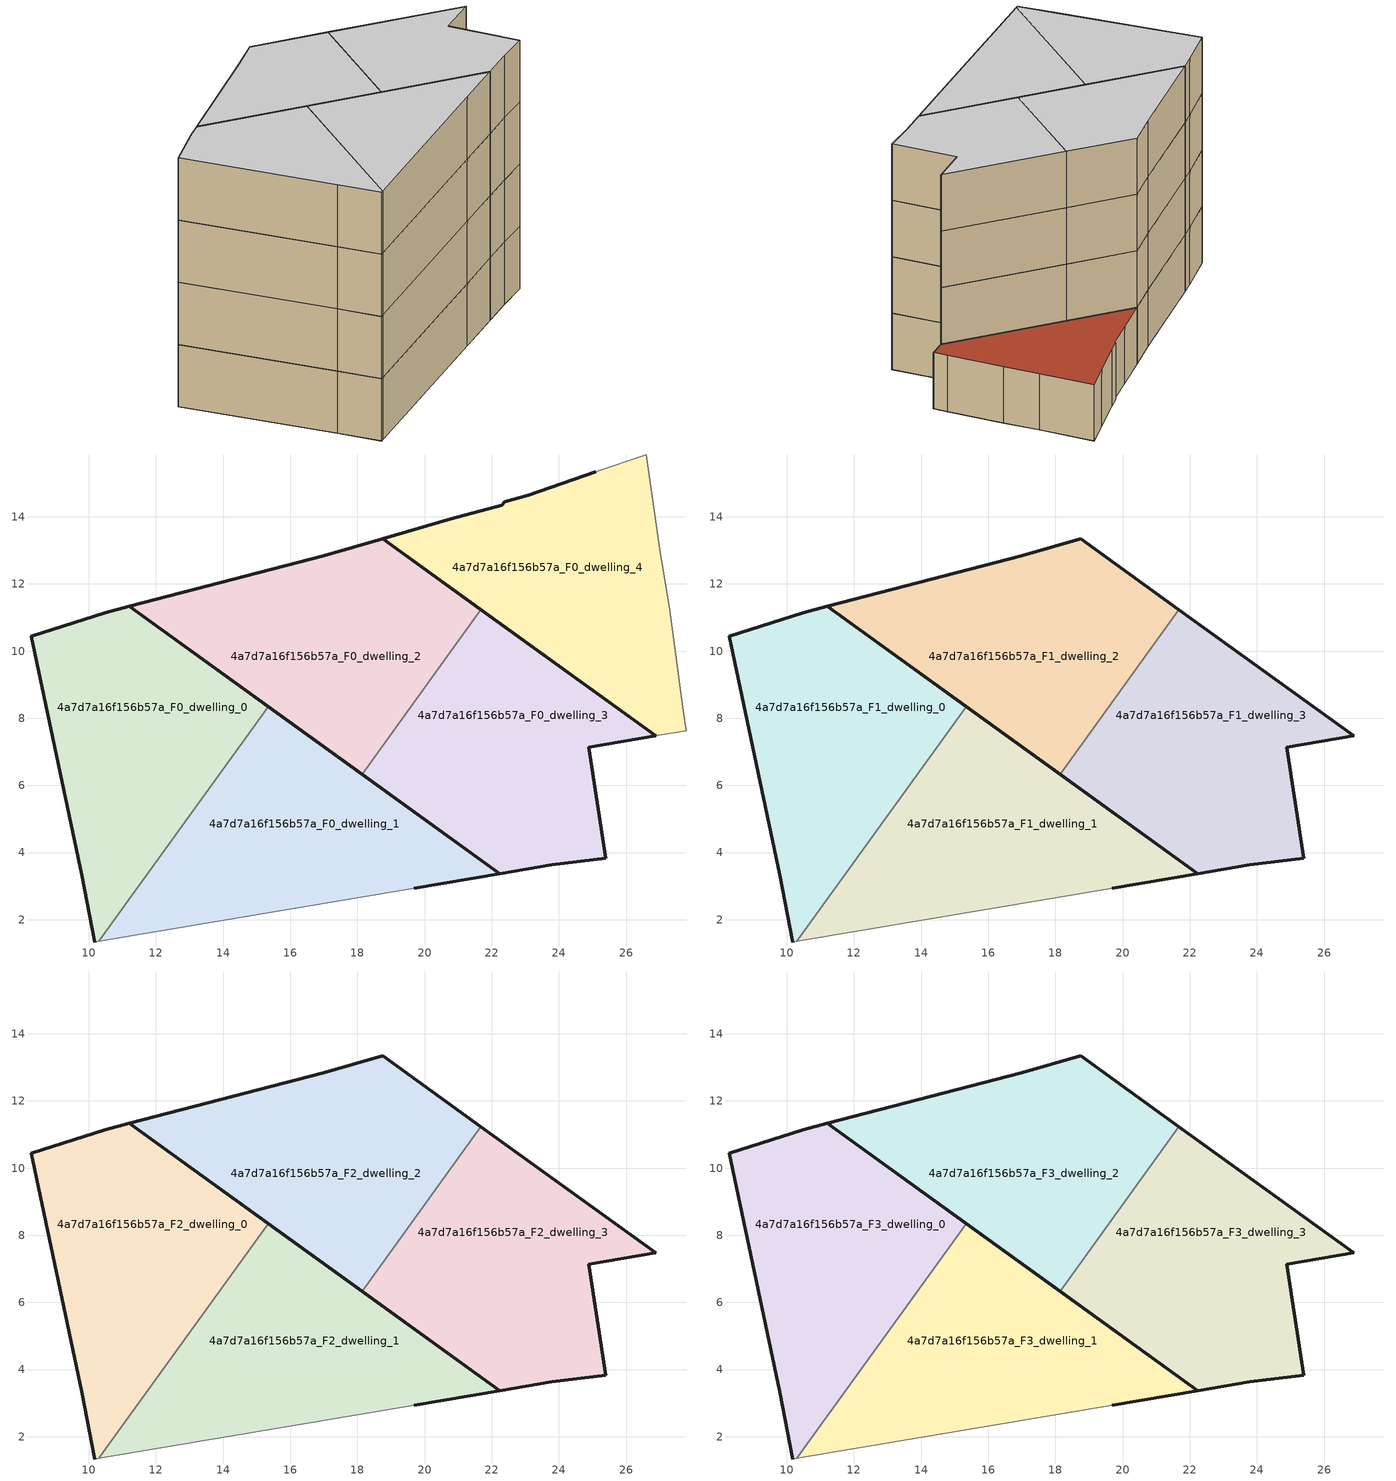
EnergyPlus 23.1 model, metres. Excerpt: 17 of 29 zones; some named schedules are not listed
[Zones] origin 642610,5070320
4a7d7a16f156b57a_F0_dwelling_0
 floor ground (EU_floor_Construction): 10.3,1.36 15.34,8.34 11.21,11.33 10.48,11.14 8.28,10.44 9.78,3.34 10.18,1.34 z0
 wall outside (EU_wall_Construction): 10.18,1.34 9.78,3.34 8.28,10.44 10.48,11.14 11.21,11.33 15.34,8.34 z0:3
 wall adiabatic (EU_wall_Construction): 10.3,1.36 10.18,1.34 z0:3
 wall to 4a7d7a16f156b57a_F0_dwelling_1 (EU_wall_Construction): 15.34,8.34 10.3,1.36 z0:3
4a7d7a16f156b57a_F0_dwelling_1
 floor ground (EU_floor_Construction): 22.24,3.37 15.34,8.34 10.3,1.36 19.69,2.93 z0
 wall outside (EU_wall_Construction): 15.34,8.34 22.24,3.37 19.69,2.93 z0:3
 wall adiabatic (EU_wall_Construction): 19.69,2.93 10.3,1.36 z0:3
4a7d7a16f156b57a_F0_dwelling_2
 floor ground (EU_floor_Construction): 18.14,6.33 21.68,11.23 18.75,13.35 16.99,12.84 11.21,11.33 z0
 wall outside (EU_wall_Construction): 18.14,6.33 11.21,11.33 16.99,12.84 18.75,13.35 21.68,11.23 z0:3
 wall to 4a7d7a16f156b57a_F0_dwelling_3 (EU_wall_Construction): 21.68,11.23 18.14,6.33 z0:3
4a7d7a16f156b57a_F0_dwelling_3
 floor ground (EU_floor_Construction): 25.39,3.83 24.89,7.14 26.88,7.48 21.68,11.23 18.14,6.33 22.24,3.37 23.79,3.63 z0
 wall outside (EU_wall_Construction): 21.68,11.23 26.88,7.48 24.89,7.14 25.39,3.83 23.79,3.63 22.24,3.37 18.14,6.33 z0:3
4a7d7a16f156b57a_F0_dwelling_4
 floor ground (EU_floor_Construction): 27.8,7.64 27.7,8.34 27.3,11.24 27,13.04 26.6,15.84 25.1,15.34 23.09,14.64 22.4,14.44 22.3,14.34 20.79,13.94 18.75,13.35 26.88,7.48 z0
 wall outside (EU_wall_Construction): 26.88,7.48 18.75,13.35 20.79,13.94 22.3,14.34 22.4,14.44 23.09,14.64 25.1,15.34 z0:3
 wall adiabatic (EU_wall_Construction): 25.1,15.34 26.6,15.84 27,13.04 27.3,11.24 27.7,8.34 27.8,7.64 26.88,7.48 z0:3
 roof outside (EU_roof_Construction): 26.6,15.84 27,13.04 27.3,11.24 27.7,8.34 27.8,7.64 26.88,7.48 18.75,13.35 20.79,13.94 22.3,14.34 22.4,14.44 23.09,14.64 25.1,15.34 z3
4a7d7a16f156b57a_F1_dwelling_0
 floor to 4a7d7a16f156b57a_F0_dwelling_0 (EU_floor_Construction): 10.3,1.36 15.34,8.34 11.21,11.33 10.48,11.14 8.28,10.44 9.78,3.34 10.18,1.34 z3
 wall outside (EU_wall_Construction): 10.18,1.34 9.78,3.34 8.28,10.44 10.48,11.14 11.21,11.33 15.34,8.34 z3:6
 wall adiabatic (EU_wall_Construction): 10.3,1.36 10.18,1.34 z3:6
 wall to 4a7d7a16f156b57a_F1_dwelling_1 (EU_wall_Construction): 15.34,8.34 10.3,1.36 z3:6
4a7d7a16f156b57a_F1_dwelling_1
 floor to 4a7d7a16f156b57a_F0_dwelling_1 (EU_floor_Construction): 22.24,3.37 15.34,8.34 10.3,1.36 19.69,2.93 z3
 wall outside (EU_wall_Construction): 15.34,8.34 22.24,3.37 19.69,2.93 z3:6
 wall adiabatic (EU_wall_Construction): 19.69,2.93 10.3,1.36 z3:6
4a7d7a16f156b57a_F1_dwelling_2
 floor to 4a7d7a16f156b57a_F0_dwelling_2 (EU_floor_Construction): 18.14,6.33 21.68,11.23 18.75,13.35 16.99,12.84 11.21,11.33 z3
 wall outside (EU_wall_Construction): 18.14,6.33 11.21,11.33 16.99,12.84 18.75,13.35 21.68,11.23 z3:6
 wall to 4a7d7a16f156b57a_F1_dwelling_3 (EU_wall_Construction): 21.68,11.23 18.14,6.33 z3:6
4a7d7a16f156b57a_F1_dwelling_3
 floor to 4a7d7a16f156b57a_F0_dwelling_3 (EU_floor_Construction): 25.39,3.83 24.89,7.14 26.88,7.48 21.68,11.23 18.14,6.33 22.24,3.37 23.79,3.63 z3
 wall outside (EU_wall_Construction): 21.68,11.23 26.88,7.48 24.89,7.14 25.39,3.83 23.79,3.63 22.24,3.37 18.14,6.33 z3:6
4a7d7a16f156b57a_F2_dwelling_0
 floor to 4a7d7a16f156b57a_F1_dwelling_0 (EU_floor_Construction): 10.3,1.36 15.34,8.34 11.21,11.33 10.48,11.14 8.28,10.44 9.78,3.34 10.18,1.34 z6
 wall outside (EU_wall_Construction): 10.18,1.34 9.78,3.34 8.28,10.44 10.48,11.14 11.21,11.33 15.34,8.34 z6:9
 wall adiabatic (EU_wall_Construction): 10.3,1.36 10.18,1.34 z6:9
 wall to 4a7d7a16f156b57a_F2_dwelling_1 (EU_wall_Construction): 15.34,8.34 10.3,1.36 z6:9
4a7d7a16f156b57a_F2_dwelling_1
 floor to 4a7d7a16f156b57a_F1_dwelling_1 (EU_floor_Construction): 22.24,3.37 15.34,8.34 10.3,1.36 19.69,2.93 z6
 wall outside (EU_wall_Construction): 15.34,8.34 22.24,3.37 19.69,2.93 z6:9
 wall adiabatic (EU_wall_Construction): 19.69,2.93 10.3,1.36 z6:9
4a7d7a16f156b57a_F2_dwelling_2
 floor to 4a7d7a16f156b57a_F1_dwelling_2 (EU_floor_Construction): 18.14,6.33 21.68,11.23 18.75,13.35 16.99,12.84 11.21,11.33 z6
 wall outside (EU_wall_Construction): 18.14,6.33 11.21,11.33 16.99,12.84 18.75,13.35 21.68,11.23 z6:9
 wall to 4a7d7a16f156b57a_F2_dwelling_3 (EU_wall_Construction): 21.68,11.23 18.14,6.33 z6:9
4a7d7a16f156b57a_F2_dwelling_3
 floor to 4a7d7a16f156b57a_F1_dwelling_3 (EU_floor_Construction): 25.39,3.83 24.89,7.14 26.88,7.48 21.68,11.23 18.14,6.33 22.24,3.37 23.79,3.63 z6
 wall outside (EU_wall_Construction): 21.68,11.23 26.88,7.48 24.89,7.14 25.39,3.83 23.79,3.63 22.24,3.37 18.14,6.33 z6:9
4a7d7a16f156b57a_F3_dwelling_0
 floor to 4a7d7a16f156b57a_F2_dwelling_0 (EU_floor_Construction): 10.3,1.36 15.34,8.34 11.21,11.33 10.48,11.14 8.28,10.44 9.78,3.34 10.18,1.34 z9
 wall outside (EU_wall_Construction): 10.18,1.34 9.78,3.34 8.28,10.44 10.48,11.14 11.21,11.33 15.34,8.34 z9:12
 wall adiabatic (EU_wall_Construction): 10.3,1.36 10.18,1.34 z9:12
 wall to 4a7d7a16f156b57a_F3_dwelling_1 (EU_wall_Construction): 15.34,8.34 10.3,1.36 z9:12
 ceiling to 4a7d7a16f156b57a_F4_dwelling_0 (EU_floor_Construction): 15.34,8.34 10.3,1.36 10.18,1.34 9.78,3.34 8.28,10.44 10.48,11.14 11.21,11.33 z12
4a7d7a16f156b57a_F3_dwelling_1
 floor to 4a7d7a16f156b57a_F2_dwelling_1 (EU_floor_Construction): 22.24,3.37 15.34,8.34 10.3,1.36 19.69,2.93 z9
 wall outside (EU_wall_Construction): 15.34,8.34 22.24,3.37 19.69,2.93 z9:12
 wall adiabatic (EU_wall_Construction): 19.69,2.93 10.3,1.36 z9:12
 ceiling to 4a7d7a16f156b57a_F4_dwelling_1 (EU_floor_Construction): 22.24,3.37 19.69,2.93 10.3,1.36 15.34,8.34 z12
4a7d7a16f156b57a_F3_dwelling_2
 floor to 4a7d7a16f156b57a_F2_dwelling_2 (EU_floor_Construction): 18.14,6.33 21.68,11.23 18.75,13.35 16.99,12.84 11.21,11.33 z9
 wall outside (EU_wall_Construction): 18.14,6.33 11.21,11.33 16.99,12.84 18.75,13.35 21.68,11.23 z9:12
 wall to 4a7d7a16f156b57a_F3_dwelling_3 (EU_wall_Construction): 21.68,11.23 18.14,6.33 z9:12
 ceiling to 4a7d7a16f156b57a_F4_dwelling_2 (EU_floor_Construction): 21.68,11.23 18.14,6.33 11.21,11.33 16.99,12.84 18.75,13.35 z12
4a7d7a16f156b57a_F3_dwelling_3
 floor to 4a7d7a16f156b57a_F2_dwelling_3 (EU_floor_Construction): 25.39,3.83 24.89,7.14 26.88,7.48 21.68,11.23 18.14,6.33 22.24,3.37 23.79,3.63 z9
 wall outside (EU_wall_Construction): 21.68,11.23 26.88,7.48 24.89,7.14 25.39,3.83 23.79,3.63 22.24,3.37 18.14,6.33 z9:12
 ceiling to 4a7d7a16f156b57a_F4_dwelling_3 (EU_floor_Construction): 26.88,7.48 24.89,7.14 25.39,3.83 23.79,3.63 22.24,3.37 18.14,6.33 21.68,11.23 z12
[Building]
EU S2 Campaign: North Axis=0; Terrain=City; Solar Distribution=FullExterior
[Site:Location]
Lyon-Bron: Latitude=45.75; Longitude=5; Time Zone=1; Elevation=198
[SizingPeriod:WeatherFileDays]
AnnualSizingPeriod: Begin Month=1; Begin Day of Month=1; End Month=12; End Day of Month=31; Day of Week for Start Day=Monday; Use Weather File Daylight Saving Period=No; Use Weather File Rain and Snow Indicators=No
[MATERIAL]
EU_InternalMass_Material: Roughness=MediumRough; Thickness=0.1; Conductivity=1; Density=1800; Specific Heat=900; Thermal Absorptance=0.9; Solar Absorptance=0.7; Visible Absorptance=0.7
[MATERIAL:NOMASS] Roughness=MediumRough; Thermal Absorptance=0.9; Solar Absorptance=0.7; Visible Absorptance=0.7
Name | Thermal Resistance
EU_wall_NoMass | 0.776494
EU_roof_NoMass | 0.486893
EU_floor_NoMass | 0.421597
[CONSTRUCTION]
EU_wall_Construction: EU_wall_NoMass
EU_roof_Construction: EU_roof_NoMass
EU_floor_Construction: EU_floor_NoMass
EU_InternalMass_Construction: EU_InternalMass_Material
[ZONE] Type=1; Multiplier=1; Ceiling Height=autocalculate; Floor Area=autocalculate; Part of Total Floor Area=Yes
Name | Volume
4a7d7a16f156b57a_F0_dwelling_0; 4a7d7a16f156b57a_F1_dwelling_0; 4a7d7a16f156b57a_F2_dwelling_0; 4a7d7a16f156b57a_F3_dwelling_0 | 110.041
4a7d7a16f156b57a_F0_dwelling_1; 4a7d7a16f156b57a_F1_dwelling_1; 4a7d7a16f156b57a_F2_dwelling_1; 4a7d7a16f156b57a_F3_dwelling_1 | 110.016
4a7d7a16f156b57a_F0_dwelling_2; 4a7d7a16f156b57a_F1_dwelling_2; 4a7d7a16f156b57a_F2_dwelling_2; 4a7d7a16f156b57a_F3_dwelling_2 | 110.002
4a7d7a16f156b57a_F0_dwelling_3 | 110.026
4a7d7a16f156b57a_F1_dwelling_3; 4a7d7a16f156b57a_F2_dwelling_3; 4a7d7a16f156b57a_F3_dwelling_3 | 110.027
4a7d7a16f156b57a_F0_dwelling_4 | 110.035
[INTERNALMASS] Construction=EU_InternalMass_Construction
Name | Zone or ZoneList | Surface Area
4a7d7a16f156b57a_F0_dwelling_0_EU_InternalMass | 4a7d7a16f156b57a_F0_dwelling_0 | 36.68
4a7d7a16f156b57a_F0_dwelling_1_EU_InternalMass | 4a7d7a16f156b57a_F0_dwelling_1 | 36.6738
4a7d7a16f156b57a_F0_dwelling_2_EU_InternalMass | 4a7d7a16f156b57a_F0_dwelling_2 | 36.6675
4a7d7a16f156b57a_F0_dwelling_3_EU_InternalMass | 4a7d7a16f156b57a_F0_dwelling_3 | 36.6747
4a7d7a16f156b57a_F0_dwelling_4_EU_InternalMass | 4a7d7a16f156b57a_F0_dwelling_4 | 36.6787
4a7d7a16f156b57a_F1_dwelling_0_EU_InternalMass | 4a7d7a16f156b57a_F1_dwelling_0 | 45.8482
4a7d7a16f156b57a_F1_dwelling_1_EU_InternalMass | 4a7d7a16f156b57a_F1_dwelling_1 | 45.8452
4a7d7a16f156b57a_F1_dwelling_2_EU_InternalMass | 4a7d7a16f156b57a_F1_dwelling_2 | 45.8415
4a7d7a16f156b57a_F1_dwelling_3_EU_InternalMass | 4a7d7a16f156b57a_F1_dwelling_3 | 45.8462
4a7d7a16f156b57a_F2_dwelling_0_EU_InternalMass | 4a7d7a16f156b57a_F2_dwelling_0 | 45.8482
4a7d7a16f156b57a_F2_dwelling_1_EU_InternalMass | 4a7d7a16f156b57a_F2_dwelling_1 | 45.8452
4a7d7a16f156b57a_F2_dwelling_2_EU_InternalMass | 4a7d7a16f156b57a_F2_dwelling_2 | 45.8415
4a7d7a16f156b57a_F2_dwelling_3_EU_InternalMass | 4a7d7a16f156b57a_F2_dwelling_3 | 45.8462
4a7d7a16f156b57a_F3_dwelling_0_EU_InternalMass | 4a7d7a16f156b57a_F3_dwelling_0 | 45.8482
4a7d7a16f156b57a_F3_dwelling_1_EU_InternalMass | 4a7d7a16f156b57a_F3_dwelling_1 | 45.8452
4a7d7a16f156b57a_F3_dwelling_2_EU_InternalMass | 4a7d7a16f156b57a_F3_dwelling_2 | 45.8415
4a7d7a16f156b57a_F3_dwelling_3_EU_InternalMass | 4a7d7a16f156b57a_F3_dwelling_3 | 45.8462
[OTHEREQUIPMENT] Fuel Type=Electricity; Design Level Calculation Method=Watts/Area; Power per Zone Floor Area=1; Fraction Latent=0; Fraction Radiant=0; Fraction Lost=0; Carbon Dioxide Generation Rate=0; EndUse Subcategory=EU_Step8_InternalGains
Name | Zone or ZoneList or Space or SpaceList | Schedule
EU_Step8_InternalGain_4a7d7a16f156b57a_F0_dwelling_0_f000 | 4a7d7a16f156b57a_F0_dwelling_0 | EU_Step8_GainSchedule_4a7d7a16f156b57a_F0_dwelling_0_f000
EU_Step8_InternalGain_4a7d7a16f156b57a_F0_dwelling_1_f000 | 4a7d7a16f156b57a_F0_dwelling_1 | EU_Step8_GainSchedule_4a7d7a16f156b57a_F0_dwelling_1_f000
EU_Step8_InternalGain_4a7d7a16f156b57a_F0_dwelling_2_f000 | 4a7d7a16f156b57a_F0_dwelling_2 | EU_Step8_GainSchedule_4a7d7a16f156b57a_F0_dwelling_2_f000
EU_Step8_InternalGain_4a7d7a16f156b57a_F0_dwelling_3_f000 | 4a7d7a16f156b57a_F0_dwelling_3 | EU_Step8_GainSchedule_4a7d7a16f156b57a_F0_dwelling_3_f000
EU_Step8_InternalGain_4a7d7a16f156b57a_F0_dwelling_4_f000 | 4a7d7a16f156b57a_F0_dwelling_4 | EU_Step8_GainSchedule_4a7d7a16f156b57a_F0_dwelling_4_f000
EU_Step8_InternalGain_4a7d7a16f156b57a_F1_dwelling_0_f000 | 4a7d7a16f156b57a_F1_dwelling_0 | EU_Step8_GainSchedule_4a7d7a16f156b57a_F1_dwelling_0_f000
EU_Step8_InternalGain_4a7d7a16f156b57a_F1_dwelling_1_f000 | 4a7d7a16f156b57a_F1_dwelling_1 | EU_Step8_GainSchedule_4a7d7a16f156b57a_F1_dwelling_1_f000
EU_Step8_InternalGain_4a7d7a16f156b57a_F1_dwelling_2_f000 | 4a7d7a16f156b57a_F1_dwelling_2 | EU_Step8_GainSchedule_4a7d7a16f156b57a_F1_dwelling_2_f000
EU_Step8_InternalGain_4a7d7a16f156b57a_F1_dwelling_3_f000 | 4a7d7a16f156b57a_F1_dwelling_3 | EU_Step8_GainSchedule_4a7d7a16f156b57a_F1_dwelling_3_f000
EU_Step8_InternalGain_4a7d7a16f156b57a_F2_dwelling_0_f000 | 4a7d7a16f156b57a_F2_dwelling_0 | EU_Step8_GainSchedule_4a7d7a16f156b57a_F2_dwelling_0_f000
EU_Step8_InternalGain_4a7d7a16f156b57a_F2_dwelling_1_f000 | 4a7d7a16f156b57a_F2_dwelling_1 | EU_Step8_GainSchedule_4a7d7a16f156b57a_F2_dwelling_1_f000
EU_Step8_InternalGain_4a7d7a16f156b57a_F2_dwelling_2_f000 | 4a7d7a16f156b57a_F2_dwelling_2 | EU_Step8_GainSchedule_4a7d7a16f156b57a_F2_dwelling_2_f000
EU_Step8_InternalGain_4a7d7a16f156b57a_F2_dwelling_3_f000 | 4a7d7a16f156b57a_F2_dwelling_3 | EU_Step8_GainSchedule_4a7d7a16f156b57a_F2_dwelling_3_f000
EU_Step8_InternalGain_4a7d7a16f156b57a_F3_dwelling_0_f000 | 4a7d7a16f156b57a_F3_dwelling_0 | EU_Step8_GainSchedule_4a7d7a16f156b57a_F3_dwelling_0_f000
EU_Step8_InternalGain_4a7d7a16f156b57a_F3_dwelling_1_f000 | 4a7d7a16f156b57a_F3_dwelling_1 | EU_Step8_GainSchedule_4a7d7a16f156b57a_F3_dwelling_1_f000
EU_Step8_InternalGain_4a7d7a16f156b57a_F3_dwelling_2_f000 | 4a7d7a16f156b57a_F3_dwelling_2 | EU_Step8_GainSchedule_4a7d7a16f156b57a_F3_dwelling_2_f000
EU_Step8_InternalGain_4a7d7a16f156b57a_F3_dwelling_3_f000 | 4a7d7a16f156b57a_F3_dwelling_3 | EU_Step8_GainSchedule_4a7d7a16f156b57a_F3_dwelling_3_f000
[ZONEVENTILATION:DESIGNFLOWRATE] Schedule=EU_AlwaysOn; Design Flow Rate Calculation Method=AirChanges/Hour; Air Changes per Hour=0.693814; Ventilation Type=Natural; Fan Pressure Rise=0; Fan Total Efficiency=1; Constant Term Coefficient=1; Temperature Term Coefficient=0; Velocity Term Coefficient=0; Velocity Squared Term Coefficient=0; Minimum Indoor Temperature=-100; Maximum Indoor Temperature=100; Delta Temperature=-100; Minimum Outdoor Temperature=-100; Maximum Outdoor Temperature=100; Maximum Wind Speed=40
Name | Zone or ZoneList or Space or SpaceList
EU_ConstantAir_4a7d7a16f156b57a_F0_dwelling_0 | 4a7d7a16f156b57a_F0_dwelling_0
EU_ConstantAir_4a7d7a16f156b57a_F0_dwelling_1 | 4a7d7a16f156b57a_F0_dwelling_1
EU_ConstantAir_4a7d7a16f156b57a_F0_dwelling_2 | 4a7d7a16f156b57a_F0_dwelling_2
EU_ConstantAir_4a7d7a16f156b57a_F0_dwelling_3 | 4a7d7a16f156b57a_F0_dwelling_3
EU_ConstantAir_4a7d7a16f156b57a_F0_dwelling_4 | 4a7d7a16f156b57a_F0_dwelling_4
EU_ConstantAir_4a7d7a16f156b57a_F1_dwelling_0 | 4a7d7a16f156b57a_F1_dwelling_0
EU_ConstantAir_4a7d7a16f156b57a_F1_dwelling_1 | 4a7d7a16f156b57a_F1_dwelling_1
EU_ConstantAir_4a7d7a16f156b57a_F1_dwelling_2 | 4a7d7a16f156b57a_F1_dwelling_2
EU_ConstantAir_4a7d7a16f156b57a_F1_dwelling_3 | 4a7d7a16f156b57a_F1_dwelling_3
EU_ConstantAir_4a7d7a16f156b57a_F2_dwelling_0 | 4a7d7a16f156b57a_F2_dwelling_0
EU_ConstantAir_4a7d7a16f156b57a_F2_dwelling_1 | 4a7d7a16f156b57a_F2_dwelling_1
EU_ConstantAir_4a7d7a16f156b57a_F2_dwelling_2 | 4a7d7a16f156b57a_F2_dwelling_2
EU_ConstantAir_4a7d7a16f156b57a_F2_dwelling_3 | 4a7d7a16f156b57a_F2_dwelling_3
EU_ConstantAir_4a7d7a16f156b57a_F3_dwelling_0 | 4a7d7a16f156b57a_F3_dwelling_0
EU_ConstantAir_4a7d7a16f156b57a_F3_dwelling_1 | 4a7d7a16f156b57a_F3_dwelling_1
EU_ConstantAir_4a7d7a16f156b57a_F3_dwelling_2 | 4a7d7a16f156b57a_F3_dwelling_2
EU_ConstantAir_4a7d7a16f156b57a_F3_dwelling_3 | 4a7d7a16f156b57a_F3_dwelling_3
[HVACTEMPLATE:THERMOSTAT] Constant Heating Setpoint=20; Constant Cooling Setpoint=50
EU_HeatOnly_4a7d7a16f156b57a_F0_dwelling_0; EU_HeatOnly_4a7d7a16f156b57a_F0_dwelling_1; EU_HeatOnly_4a7d7a16f156b57a_F0_dwelling_2; EU_HeatOnly_4a7d7a16f156b57a_F0_dwelling_3; EU_HeatOnly_4a7d7a16f156b57a_F0_dwelling_4; EU_HeatOnly_4a7d7a16f156b57a_F1_dwelling_0; EU_HeatOnly_4a7d7a16f156b57a_F1_dwelling_1; EU_HeatOnly_4a7d7a16f156b57a_F1_dwelling_2; EU_HeatOnly_4a7d7a16f156b57a_F1_dwelling_3; EU_HeatOnly_4a7d7a16f156b57a_F2_dwelling_0; EU_HeatOnly_4a7d7a16f156b57a_F2_dwelling_1
